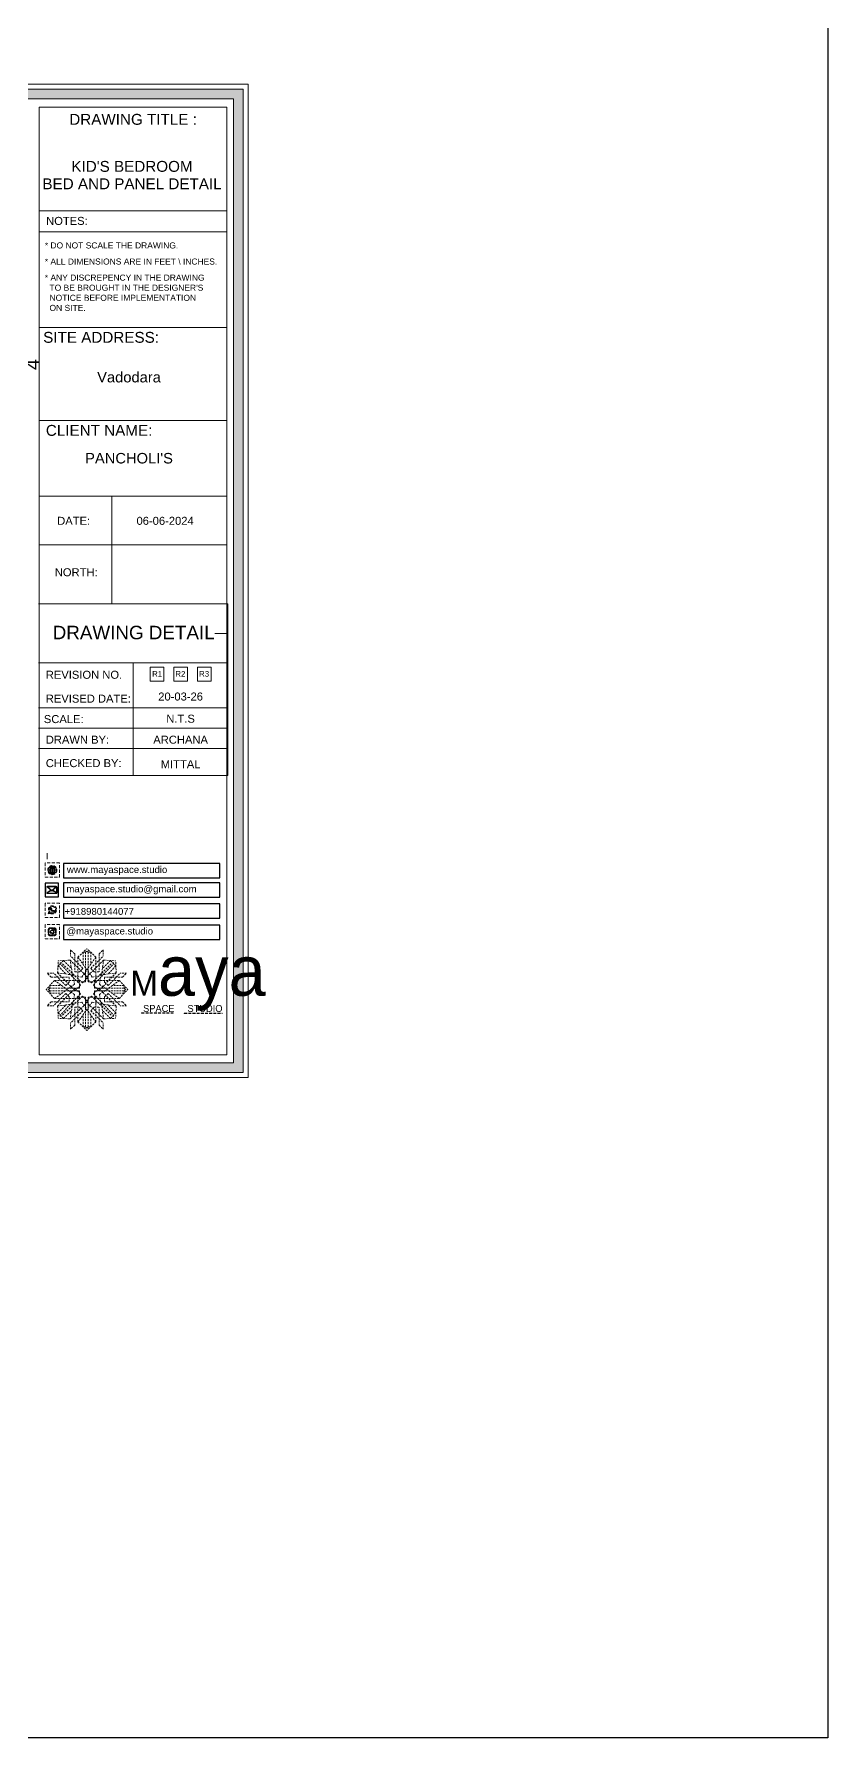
# Model space of a CAD drawing. Header units: millimetres. Extents: x 56222 to 3066687, y -650199 to -121287.
# Drawn here: x 135209 to 135377.5, y -183118.6 to -182757 of the extents above; entities that cross this region are included whole.
import ezdxf
from ezdxf.enums import TextEntityAlignment as Align

# ---------------------------------------------------------------- set-up
doc = ezdxf.new("R2010")
doc.units = ezdxf.units.MM
doc.header["$MEASUREMENT"] = 0
doc.header["$PDMODE"] = 35
doc.linetypes.add('DASHEDX2', pattern=[1.5, 1, -0.5])
doc.layers.get('Defpoints').update_dxf_attribs({"color": 220})
for name, color, linetype, lineweight in [('Dimension', 10, 'DASHEDX2', 20), ('FURNITURE', 32, 'Continuous', 9), ('NAME PLATE', 7, 'Continuous', 25), ('wall', 7, 'Continuous', 30), ('XX~SLAB ( BEAM )~ ( DIM )', 7, 'Continuous', 9)]:
    doc.layers.add(name, color=color, linetype=linetype, lineweight=lineweight)
doc.styles.add('Arial', font='arial.ttf')
doc.styles.get("Standard").update_dxf_attribs({"font": 'arial.ttf', "height": 6})
doc.dimstyles.new('Archana', dxfattribs={"dimtxt": 3, "dimasz": 1.5, "dimexe": 0.5, "dimexo": 0.5, "dimgap": 0, "dimtad": 0, "dimzin": 0, "dimdsep": 46, "dimlunit": 4, "dimtxsty": 'Arial', "dimblk": 'OBLIQUE', "dimcen": 0, "dimdle": 1, "dimclrd": 1, "dimclre": 1, "dimclrt": 5, "dimadec": 0, "dimazin": 0, "dimtfac": 1, "dimtofl": 0, "dimtmove": 1, "dimatfit": 3, "dimfxl": 1, "dimfxlon": 1, "dimtolj": 1, "dimtzin": 0, "dimlwd": 25, "dimlwe": -1, "dimarcsym": 0})

# ---------------------------------------------------------------- blocks, each defined once
blk = doc.blocks.new('_Oblique')
at = {"layer": 'wall', "color": 0, "lineweight": -2}
blk.add_line((-0.5, -0.5), (0.5, 0.5), dxfattribs=at)
blk = doc.blocks.new('*D548')
at = {"layer": 'Defpoints', "color": 0, "lineweight": 30, "transparency": 16777216}
for p in [(135195.11, -182828.21), (135195.11, -182828.51), (135197.59, -182828.21)]:
    blk.add_point(p, dxfattribs=at)
at = {"layer": 'FURNITURE', "color": 1, "transparency": 16777216}
for p, q in [((135196.59, -182828.21), (135198.09, -182828.21)), ((135196.59, -182828.51), (135198.09, -182828.51))]:
    blk.add_line(p, q, dxfattribs=at)
at = {"layer": 'FURNITURE', "color": 1, "lineweight": 25, "transparency": 16777216}
for p, q in [((135197.59, -182829.51), (135197.59, -182827.21)), ((135197.59, -182828.36), (135206.55, -182828.14))]:
    blk.add_line(p, q, dxfattribs=at)
at = {"layer": 'FURNITURE', "color": 1, "lineweight": 25, "transparency": 16777216, "xscale": 1.5, "yscale": 1.5, "zscale": 1.5}
for p, rotation in [((135197.59, -182828.21), 90), ((135197.59, -182828.51), 270)]:
    blk.add_blockref('_Oblique', p, dxfattribs=dict(at, rotation=rotation))
at = {"layer": 'FURNITURE', "color": 5, "lineweight": 30, "transparency": 16777216, "insert": (135206.55, -182826.36), "char_height": 3, "attachment_point": 5, "rotation": 90, "style": 'Arial'}
blk.add_mtext('\\A1;{\\H1x;\\S1/4;}"', dxfattribs=at)
blk = doc.blocks.new('FSFSF')
at = {"color": 42, "lineweight": 5, "true_color": 0xe0ac11}
for p, q in [((28600.03, 143.51), (28600.03, 140.16)), ((28602.15, 141.41), (28600.03, 143.51)), ((28603.86, 139.69), (28608.58, 144.08)), ((28613.31, 139.69), (28608.58, 144.08)), ((28615.02, 141.41), (28617.14, 143.51)), ((28617.14, 143.51), (28617.14, 140.16)), ((28593.19, 131.45), (28593.54, 137.71)), ((28593.39, 135), (28594.56, 136.12)), ((28593.39, 135), (28597.6, 130.78)), ((28599.8, 138.06), (28593.54, 137.71)), ((28595.12, 136.69), (28594.53, 136.69)), ((28594.56, 136.12), (28594.56, 136.71)), ((28605.17, 124.98), (28594.56, 136.12)), ((28596.24, 137.86), (28595.12, 136.69)), ((28606.27, 126.08), (28595.12, 136.69)), ((28596.24, 137.86), (28600.47, 133.65)), ((28601.03, 130), (28599.8, 138.06)), ((28599.8, 138.05), (28608.58, 129.56)), ((28606.47, 133.76), (28600.03, 140.16)), ((28602.15, 141.41), (28602.15, 131.95)), ((28603.86, 126.58), (28603.86, 139.69)), ((28603.86, 139.69), (28608.58, 133.02)), ((28607.9, 142.22), (28606.58, 142.22)), ((28606.58, 142.22), (28606.58, 135.84)), ((28607.9, 142.22), (28608.58, 142.85)), ((28607.9, 142.22), (28607.9, 126.58)), ((28609.27, 142.22), (28608.59, 142.85)), ((28613.31, 139.69), (28608.59, 133.02)), ((28617.37, 138.05), (28608.59, 129.56)), ((28609.27, 142.22), (28609.27, 126.58)), ((28609.27, 142.22), (28610.59, 142.22)), ((28610.59, 142.22), (28610.59, 135.84)), ((28610.7, 133.76), (28617.14, 140.16)), ((28610.9, 126.08), (28622.05, 136.69)), ((28612.02, 124.98), (28622.62, 136.12)), ((28613.31, 126.58), (28613.31, 139.69)), ((28615.02, 141.41), (28615.02, 131.95)), ((28616.14, 130), (28617.37, 138.06)), ((28620.93, 137.86), (28616.7, 133.65)), ((28617.37, 138.06), (28623.63, 137.71)), ((28623.8, 135), (28619.59, 130.78)), ((28620.93, 137.86), (28622.05, 136.69)), ((28622.05, 136.69), (28622.64, 136.69)), ((28622.62, 136.12), (28622.62, 136.71)), ((28623.8, 135), (28622.62, 136.12)), ((28624, 131.45), (28623.65, 137.71)), ((28591.56, 127.39), (28587.17, 122.66)), ((28587.73, 131.22), (28591.08, 131.22)), ((28589.84, 129.1), (28587.73, 131.22)), ((28589.84, 129.1), (28599.29, 129.1)), ((28597.49, 124.78), (28591.08, 131.22)), ((28604.66, 127.39), (28591.56, 127.39)), ((28591.56, 127.39), (28598.23, 122.67)), ((28593.19, 131.45), (28601.69, 122.67)), ((28601.25, 130.22), (28593.19, 131.45)), ((28597.49, 124.78), (28599.29, 126.5)), ((28602.07, 125.39), (28598.23, 122.67)), ((28599.29, 126.5), (28599.29, 129.1)), ((28605.86, 129.18), (28601.03, 130)), ((28602.07, 125.39), (28601.25, 130.22)), ((28604.75, 131.95), (28602.15, 131.95)), ((28603.68, 126.54), (28603.68, 127.39)), ((28604.66, 126.54), (28603.68, 126.54)), ((28604.71, 127.57), (28603.86, 127.57)), ((28607.9, 126.58), (28603.86, 126.58)), ((28604.66, 123.35), (28604.66, 127.39)), ((28604.7, 126.58), (28604.71, 127.57)), ((28606.47, 133.76), (28604.75, 131.95)), ((28605.86, 129.18), (28608.58, 133.02)), ((28606.27, 126.08), (28608.58, 128.27)), ((28607.9, 128.92), (28608.58, 129.56)), ((28607.9, 128.92), (28608.58, 128.27)), ((28611.31, 129.18), (28608.59, 133.02)), ((28609.27, 128.92), (28608.59, 129.56)), ((28609.27, 128.92), (28608.59, 128.27)), ((28610.9, 126.08), (28608.59, 128.27)), ((28609.27, 126.58), (28613.31, 126.58)), ((28610.7, 133.76), (28612.42, 131.95)), ((28611.31, 129.18), (28616.14, 130)), ((28612.42, 131.95), (28615.02, 131.95)), ((28612.46, 126.58), (28612.46, 127.57)), ((28612.46, 127.57), (28613.31, 127.57)), ((28612.52, 123.35), (28612.52, 127.39)), ((28612.52, 127.39), (28625.63, 127.39)), ((28612.52, 126.54), (28613.51, 126.54)), ((28613.51, 126.54), (28613.51, 127.39)), ((28615.12, 125.39), (28615.94, 130.22)), ((28615.12, 125.39), (28618.96, 122.67)), ((28623.99, 131.45), (28615.5, 122.67)), ((28615.94, 130.22), (28624, 131.45)), ((28627.34, 129.1), (28617.89, 129.1)), ((28617.89, 126.5), (28617.89, 129.1)), ((28619.7, 124.78), (28617.89, 126.5)), ((28625.63, 127.39), (28618.96, 122.67)), ((28619.7, 124.78), (28626.1, 131.22)), ((28625.63, 127.39), (28630.02, 122.66)), ((28629.45, 131.22), (28626.1, 131.22)), ((28627.34, 129.1), (28629.45, 131.22)), ((28591.56, 117.94), (28587.17, 122.66)), ((28589.03, 123.35), (28588.4, 122.67)), ((28589.03, 121.98), (28588.4, 122.65)), ((28589.03, 123.35), (28589.03, 124.67)), ((28589.03, 124.67), (28595.4, 124.67)), ((28589.03, 123.35), (28604.66, 123.35)), ((28589.03, 121.98), (28604.66, 121.98)), ((28589.03, 121.98), (28589.03, 120.66)), ((28589.03, 120.66), (28595.4, 120.66)), ((28597.49, 120.54), (28591.08, 114.11)), ((28591.56, 117.94), (28598.23, 122.65)), ((28604.66, 117.94), (28591.56, 117.94)), ((28593.19, 113.88), (28601.69, 122.65)), ((28605.17, 120.35), (28594.56, 109.2)), ((28606.27, 119.15), (28595.12, 108.54)), ((28597.49, 120.54), (28599.29, 118.83)), ((28602.07, 119.94), (28598.23, 122.65)), ((28599.29, 118.83), (28599.29, 116.23)), ((28602.07, 119.94), (28601.25, 115.1)), ((28602.33, 123.35), (28601.69, 122.67)), ((28602.33, 121.98), (28601.69, 122.65)), ((28602.33, 123.35), (28602.97, 122.67)), ((28602.33, 121.98), (28602.97, 122.65)), ((28605.17, 124.98), (28602.97, 122.67)), ((28605.17, 120.35), (28602.97, 122.65)), ((28604.66, 118.78), (28603.68, 118.78)), ((28603.68, 118.78), (28603.68, 117.94)), ((28607.9, 118.65), (28603.86, 118.65)), ((28603.86, 118.65), (28603.86, 105.54)), ((28604.71, 117.66), (28603.86, 117.66)), ((28604.66, 121.98), (28604.66, 117.94)), ((28604.7, 118.65), (28604.71, 117.66)), ((28606.27, 119.15), (28608.58, 116.96)), ((28607.9, 103.01), (28607.9, 118.65)), ((28607.9, 116.31), (28608.58, 116.96)), ((28610.9, 119.15), (28608.59, 116.96)), ((28609.27, 116.31), (28608.59, 116.96)), ((28609.27, 118.65), (28613.31, 118.65)), ((28609.27, 103.01), (28609.27, 118.65)), ((28610.9, 119.15), (28622.05, 108.54)), ((28612.02, 124.98), (28614.21, 122.67)), ((28612.02, 120.35), (28614.21, 122.65)), ((28612.02, 120.35), (28622.62, 109.2)), ((28612.46, 118.65), (28612.46, 117.66)), ((28612.46, 117.66), (28613.31, 117.66)), ((28628.16, 123.35), (28612.52, 123.35)), ((28612.52, 121.98), (28612.52, 117.94)), ((28628.16, 121.98), (28612.52, 121.98)), ((28612.52, 118.78), (28613.51, 118.78)), ((28612.52, 117.94), (28625.63, 117.94)), ((28613.31, 118.65), (28613.31, 105.54)), ((28613.51, 118.78), (28613.51, 117.94)), ((28614.85, 123.35), (28614.21, 122.67)), ((28614.85, 121.98), (28614.21, 122.65)), ((28614.85, 123.35), (28615.5, 122.67)), ((28614.85, 121.98), (28615.5, 122.65)), ((28615.12, 119.94), (28618.96, 122.65)), ((28615.12, 119.94), (28615.94, 115.1)), ((28623.99, 113.88), (28615.5, 122.65)), ((28619.7, 120.54), (28617.89, 118.83)), ((28617.89, 118.83), (28617.89, 116.23)), ((28625.63, 117.94), (28618.96, 122.65)), ((28619.7, 120.54), (28626.1, 114.11)), ((28628.16, 124.67), (28621.78, 124.67)), ((28628.16, 120.66), (28621.78, 120.66)), ((28625.63, 117.94), (28630.02, 122.66)), ((28628.16, 123.35), (28628.16, 124.67)), ((28628.16, 123.35), (28628.78, 122.67)), ((28628.16, 121.98), (28628.78, 122.65)), ((28628.16, 121.98), (28628.16, 120.66)), ((28589.84, 116.23), (28587.73, 114.11)), ((28587.73, 114.11), (28591.08, 114.11)), ((28589.84, 116.23), (28599.29, 116.23)), ((28601.25, 115.1), (28593.19, 113.87)), ((28593.19, 113.87), (28593.54, 107.62)), ((28593.39, 110.32), (28597.6, 114.55)), ((28593.39, 110.32), (28594.56, 109.2)), ((28599.8, 107.17), (28593.54, 107.52)), ((28595.12, 108.54), (28594.53, 108.54)), ((28594.56, 109.2), (28594.56, 108.61)), ((28596.24, 107.37), (28595.12, 108.54)), ((28596.24, 107.37), (28600.47, 111.58)), ((28599.8, 107.17), (28608.58, 115.67)), ((28601.03, 115.23), (28599.8, 107.17)), ((28606.47, 111.47), (28600.03, 105.07)), ((28605.86, 116.05), (28601.03, 115.23)), ((28602.15, 103.82), (28602.15, 113.27)), ((28604.75, 113.27), (28602.15, 113.27)), ((28603.86, 105.54), (28608.58, 112.21)), ((28606.47, 111.47), (28604.75, 113.27)), ((28605.86, 116.05), (28608.58, 112.21)), ((28606.58, 103.01), (28606.58, 109.38)), ((28607.9, 116.31), (28608.58, 115.67)), ((28609.27, 116.31), (28608.59, 115.67)), ((28611.31, 116.05), (28608.59, 112.21)), ((28617.37, 107.17), (28608.59, 115.67)), ((28613.31, 105.54), (28608.59, 112.21)), ((28610.59, 103.01), (28610.59, 109.38)), ((28610.7, 111.47), (28612.42, 113.27)), ((28610.7, 111.47), (28617.14, 105.07)), ((28611.31, 116.05), (28616.14, 115.23)), ((28612.42, 113.27), (28615.02, 113.27)), ((28615.02, 103.82), (28615.02, 113.27)), ((28615.94, 115.1), (28624, 113.87)), ((28616.14, 115.23), (28617.37, 107.17)), ((28620.93, 107.37), (28616.7, 111.58)), ((28617.37, 107.17), (28623.63, 107.52)), ((28627.34, 116.23), (28617.89, 116.23)), ((28623.8, 110.32), (28619.59, 114.55)), ((28620.93, 107.37), (28622.05, 108.54)), ((28622.05, 108.54), (28622.64, 108.54)), ((28623.8, 110.32), (28622.62, 109.2)), ((28622.62, 109.2), (28622.62, 108.61)), ((28624, 113.87), (28623.65, 107.62)), ((28629.45, 114.11), (28626.1, 114.11)), ((28627.34, 116.23), (28629.45, 114.11)), ((28600.03, 101.71), (28600.03, 105.07)), ((28602.15, 103.82), (28600.03, 101.71)), ((28603.86, 105.54), (28608.58, 101.15)), ((28607.9, 103.01), (28606.58, 103.01)), ((28607.9, 103.01), (28608.58, 102.38)), ((28613.31, 105.54), (28608.58, 101.15)), ((28609.27, 103.01), (28608.59, 102.38)), ((28609.27, 103.01), (28610.59, 103.01)), ((28615.02, 103.82), (28617.14, 101.71)), ((28617.14, 101.71), (28617.14, 105.07))]:
    blk.add_line(p, q, dxfattribs=at)
blk = doc.blocks.new('hgwg')
at = {"layer": 'Dimension', "true_color": 0xd39e00}
h = blk.add_hatch(color=42, dxfattribs=at)
h.dxf.hatch_style = 1
h.paths.add_polyline_path([(27505.71, 45.05), (27494.27, 45.05), (27494.27, 44.9), (27505.71, 44.9)])
h = blk.add_hatch(color=42, dxfattribs=at)
h.dxf.hatch_style = 1
h.paths.add_polyline_path([(27523.3, 44.9), (27509.68, 44.9), (27509.68, 44.75), (27523.3, 44.75)])
at = {"layer": 'Dimension', "color": 42, "true_color": 0xd39e00}
for p, q in [((27494.27, 45.05), (27505.71, 45.05)), ((27494.27, 44.9), (27494.27, 45.05)), ((27494.27, 44.9), (27505.71, 44.9)), ((27505.71, 45.05), (27505.71, 44.9)), ((27509.68, 44.9), (27523.3, 44.9)), ((27509.68, 44.9), (27509.68, 44.75)), ((27509.68, 44.75), (27523.3, 44.75)), ((27523.3, 44.75), (27523.3, 44.9))]:
    blk.add_line(p, q, dxfattribs=at)
at = {"layer": 'Dimension', "color": 42, "true_color": 0xd39e00, "attachment_point": 1}
for s, width, insert, char_height in [('{\\fCinzel|b0|i0|c0|p2;\\H1.5x;M\\fAmsterdam One|b0|i0|c0|p2;\\H2x;aya}', 85.3277, (27490.17, 69.17), 6), ('{\\fCinzel|b0|i0|c0|p0;SPACE     STUDIO}', 66.129, (27494.83, 47.86), 2.5)]:
    blk.add_mtext_dynamic_manual_height_columns(s, width=width, gutter_width=30, heights=[0], dxfattribs=dict(at, insert=insert, char_height=char_height))
blk = doc.blocks.new('QEGW4TG')
at = {"layer": 'Dimension', "true_color": 0x000000}
h = blk.add_hatch(color=18, dxfattribs=at)
h.dxf.hatch_style = 1
h.paths.add_polyline_path([(2.69, 1.93, 0.170513), (2.95, 1.97, 0.190337), (3.11, 2.18, 0.316231), (3.07, 2.28), (2.79, 2.37, 0.273721), (2.69, 2.34, 0.040749), (2.63, 2.27, -0.441282), (2.53, 2.25, -0.11828), (2.06, 2.64, -0.441282), (2.07, 2.74, 0.040749), (2.13, 2.81, 0.290083), (2.14, 2.92), (2.01, 3.18, 0.316231), (1.91, 3.2, 0.190337), (1.73, 3, 0.170513), (1.72, 2.74, 0.252784)], flags=0)
h.paths.add_polyline_path([(1.19, 1.98), (1.03, 1.3, 0.550912), (1.11, 1.23), (1.75, 1.39, 6.344125)])
h.paths.add_polyline_path([(1.81, 1.7), (1.4, 1.6), (1.5, 2.03, -9.071339)], flags=16)
h.paths.add_polyline_path([(3.11, 2.16, -0.17811), (2.95, 1.97, -0.170513), (2.69, 1.93, -0.252784), (1.72, 2.74, -0.170513), (1.73, 3, -0.17811), (1.89, 3.19, -0.370089), (2.01, 3.18), (2.14, 2.92, -0.307185), (2.13, 2.8, -0.041087), (2.06, 2.73, 0.321676), (2.05, 2.65, 0.126524), (2.55, 2.24, 0.312216), (2.62, 2.26, -0.041087), (2.68, 2.34, -0.290673), (2.79, 2.37), (3.07, 2.28, -0.370089)], flags=0)
h = blk.add_hatch(color=18, dxfattribs=at)
h.dxf.hatch_style = 1
h.paths.add_polyline_path([(2.79, 2.37, 0.273721), (2.69, 2.34, 0.040749), (2.63, 2.27, -0.441282), (2.53, 2.25, -0.11828), (2.06, 2.64, -0.441282), (2.07, 2.74, 0.040749), (2.13, 2.81, 0.290083), (2.14, 2.92), (2.01, 3.18, 0.316231), (1.91, 3.2, 0.190337), (1.73, 3, 0.170513), (1.72, 2.74, 0.252784), (2.69, 1.93, 0.170513), (2.95, 1.97, 0.190337), (3.11, 2.18, 0.316231), (3.07, 2.28)])
for p, q in [((1.19, 1.98), (1.03, 1.3)), ((1.1, 1.23), (1.75, 1.39)), ((1.5, 2.03), (1.4, 1.6)), ((1.4, 1.6), (1.81, 1.7)), ((2.01, 3.18), (2.14, 2.92)), ((3.07, 2.28), (2.8, 2.36))]:
    blk.add_line(p, q)
blk.add_lwpolyline([(0, 0), (4.68, 0), (4.68, 4.68), (0, 4.68)], close=True)
for centre, radius, start, end in [((1.09, 1.29), 0.0598, 164.8483, 282.1458), ((2.39, 2.56), 1.34, 241.4727, 205.6422), ((2.39, 2.56), 1.04, 235.9962, 210.8333), ((2.09, 2.87), 0.39, 159.7007, 198.4072), ((2.96, 3.23), 1.33, 201.4218, 258.1669), ((2.07, 2.87), 0.364, 118.9685, 159.3648), ((1.94, 3.12), 0.0896, 41.8985, 123.1344), ((2.11, 2.68), 0.066, 135.9932, 224.8892), ((1.67, 3.16), 0.586, 312.4617, 321.8728), ((3.12, 3.42), 1.31, 216.5455, 243.5279), ((2.05, 2.87), 0.104, 320.3924, 28.6971), ((2.57, 2.3), 0.066, 234.2482, 323.1441), ((3.11, 1.94), 0.586, 137.2645, 146.6756), ((2.76, 2.27), 0.104, 70.4402, 138.745), ((2.75, 2.31), 0.39, 260.7301, 299.4366), ((2.76, 2.29), 0.364, 299.7725, 340.1688), ((3.03, 2.2), 0.0896, 336.0029, 57.2388)]:
    blk.add_arc(centre, radius, start, end)
blk = doc.blocks.new('ASGERG')
at = {"layer": 'Dimension', "true_color": 0x000000}
h = blk.add_hatch(color=18, dxfattribs=at)
h.dxf.hatch_style = 1
h.paths.add_polyline_path([(0.99, 1.7, 0.353872), (1.69, 1.03), (2.96, 1.03, 0.353872), (3.66, 1.7), (3.66, 2.99, 0.353872), (2.96, 3.67), (1.69, 3.67, 0.353872), (0.99, 2.99)])
h.paths.add_polyline_path([(1.27, 2.97, -0.353872), (1.72, 3.4), (2.94, 3.4, -0.353872), (3.38, 2.97), (3.38, 1.72, -0.353872), (2.94, 1.3), (1.72, 1.3, -0.353872), (1.27, 1.72)], flags=16)
h.paths.add_polyline_path([(3.02, 2.35, -1), (1.64, 2.35, -1)], flags=0)
h.paths.add_polyline_path([(2.74, 2.35, -1), (1.92, 2.35, -1)], flags=0)
h.paths.add_polyline_path([(2.86, 3.02, -1), (3.19, 3.02, -1)], flags=0)
h.paths.add_polyline_path([(1.64, 2.35, 1), (3.02, 2.35, 1)], flags=0)
h = blk.add_hatch(color=18, dxfattribs=at)
h.dxf.hatch_style = 1
h.paths.add_polyline_path([(1.64, 2.35, 1), (3.02, 2.35, 1)])
h.paths.add_polyline_path([(2.74, 2.35, -1), (1.92, 2.35, -1)], flags=16)
h = blk.add_hatch(color=18, dxfattribs=at)
h.dxf.hatch_style = 1
h.paths.add_polyline_path([(3.19, 3.02, 1), (2.86, 3.02, 1)])
for p, q in [((0.99, 2.99), (0.99, 1.7)), ((1.27, 2.97), (1.27, 1.72)), ((1.69, 3.67), (2.96, 3.67)), ((1.69, 1.03), (2.96, 1.03)), ((2.94, 3.4), (1.72, 3.4)), ((2.94, 1.3), (1.72, 1.3)), ((3.38, 2.97), (3.38, 1.72)), ((3.66, 2.99), (3.66, 1.7))]:
    blk.add_line(p, q)
blk.add_lwpolyline([(0, 0), (4.68, 0), (4.68, 4.68), (0, 4.68)], close=True)
for centre, radius in [((2.33, 2.35), 0.694), ((2.33, 2.35), 0.414), ((3.02, 3.02), 0.168)]:
    blk.add_circle(centre, radius)
for centre, radius, start, end in [((1.76, 2.89), 0.778, 94.8631, 172.8127), ((1.76, 1.8), 0.778, 187.1873, 265.1369), ((1.76, 2.91), 0.491, 94.8631, 172.8127), ((1.76, 1.78), 0.491, 187.1873, 265.1369), ((2.9, 2.91), 0.491, 7.1873, 85.1369), ((2.9, 1.78), 0.491, 274.8631, 352.8127), ((2.89, 2.89), 0.778, 7.1873, 85.1369), ((2.89, 1.8), 0.778, 274.8631, 352.8127)]:
    blk.add_arc(centre, radius, start, end)
blk = doc.blocks.new('DTGWEGEARG')
at = {"layer": 'Dimension', "true_color": 0x000000}
h = blk.add_hatch(color=18, dxfattribs=at)
h.dxf.hatch_style = 1
h.paths.add_polyline_path([(3.83, 2.34, 1), (0.85, 2.34, 1)])
h.paths.add_polyline_path([(2.51, 1.01, 0.105795), (2.96, 1.58, -0.055205), (3.3, 1.41, -0.169822)], flags=16)
h.paths.add_polyline_path([(2.41, 1.12), (2.41, 1.69, -0.058279), (2.81, 1.63, -0.103353)], flags=16)
h.paths.add_polyline_path([(2.26, 1.13, -0.101741), (1.87, 1.63, -0.057171), (2.26, 1.69)], flags=16)
h.paths.add_polyline_path([(2.17, 1.01, -0.169822), (1.38, 1.41, -0.055205), (1.72, 1.58, 0.105795)], flags=16)
h.paths.add_polyline_path([(3.02, 1.72, 0.081336), (3.13, 2.27), (3.68, 2.27, -0.152069), (3.4, 1.52, 0.05687)], flags=16)
h.paths.add_polyline_path([(2.87, 1.77, 0.061945), (2.41, 1.84), (2.41, 2.27), (2.98, 2.27, -0.081344)], flags=16)
h.paths.add_polyline_path([(2.26, 1.84, 0.060923), (1.8, 1.77, -0.081344), (1.7, 2.27), (2.26, 2.27)], flags=16)
h.paths.add_polyline_path([(1.66, 1.72, 0.05687), (1.28, 1.52, -0.152069), (1, 2.27), (1.55, 2.27, 0.081336)], flags=16)
h.paths.add_polyline_path([(2.41, 2.42), (2.41, 2.83, 0.061945), (2.87, 2.91, -0.080009), (2.98, 2.42)], flags=16)
h.paths.add_polyline_path([(3.13, 2.42, 0.080116), (3.02, 2.96, 0.05687), (3.4, 3.16, 0.028258), (3.3, 3.27, -0.055205), (2.96, 3.1, 0.105795), (2.51, 3.67, -0.36029), (3.68, 2.42)], flags=16)
h.paths.add_polyline_path([(2.26, 2.42), (1.7, 2.42, -0.080009), (1.8, 2.91, 0.060923), (2.26, 2.84)], flags=16)
h.paths.add_polyline_path([(1.55, 2.42), (1, 2.42, -0.150466), (1.28, 3.16, 0.05687), (1.66, 2.96, 0.080116)], flags=16)
h.paths.add_polyline_path([(2.41, 2.98), (2.41, 3.56, -0.103353), (2.81, 3.05, -0.058279)], flags=16)
h.paths.add_polyline_path([(2.26, 2.99, -0.057171), (1.87, 3.05, -0.101741), (2.26, 3.55)], flags=16)
h.paths.add_polyline_path([(1.72, 3.1, -0.055205), (1.38, 3.27, -0.169822), (2.17, 3.67, 0.105795)], flags=16)
blk.add_lwpolyline([(0, 0), (4.68, 0), (4.68, 4.68), (0, 4.68)], close=True)
at = {"layer": 'Dimension', "color": 18, "true_color": 0x000000}
for p, q in [((1, 2.42), (1.55, 2.42)), ((1, 2.27), (1.55, 2.27)), ((1.7, 2.42), (2.26, 2.42)), ((1.7, 2.27), (2.26, 2.27)), ((2.26, 3.55), (2.26, 2.99)), ((2.26, 2.84), (2.26, 2.42)), ((2.26, 2.27), (2.26, 1.84)), ((2.26, 1.69), (2.26, 1.13)), ((2.41, 3.56), (2.41, 2.98)), ((2.41, 2.83), (2.41, 2.42)), ((2.41, 2.42), (2.98, 2.42)), ((2.41, 2.27), (2.98, 2.27)), ((2.41, 2.27), (2.41, 1.84)), ((2.41, 1.69), (2.41, 1.12)), ((3.13, 2.42), (3.68, 2.42)), ((3.13, 2.27), (3.68, 2.27))]:
    blk.add_line(p, q, dxfattribs=at)
blk.add_circle((2.34, 2.34), 1.49, dxfattribs=at)
for centre, radius, start, end in [((2.34, 2.34), 1.34, 142.3819, 176.6093), ((2.34, 2.34), 1.34, 183.0315, 217.6181), ((2.34, 4.74), 1.9, 236.1399, 249.1595), ((2.34, -0.06), 1.9, 110.8405, 123.8601), ((2.34, 2.34), 1.34, 97.3549, 135.9073), ((2.34, 4.74), 1.75, 236.7417, 249.3811), ((2.34, -0.06), 1.75, 110.6189, 123.2583), ((2.34, 2.34), 1.34, 224.0927, 262.6451), ((3.28, 2.34), 1.73, 159.0567, 177.3789), ((3.28, 2.34), 1.73, 182.3435, 200.9433), ((3.28, 2.34), 1.58, 158.8325, 177.1302), ((3.28, 2.34), 1.58, 182.5658, 201.1675), ((3.28, 2.34), 1.73, 129.9301, 154.0867), ((3.28, 2.34), 1.73, 205.9133, 230.0699), ((2.34, 4.74), 1.9, 253.6799, 267.6253), ((2.34, -0.06), 1.9, 92.3747, 106.3201), ((3.28, 2.34), 1.58, 130.1073, 153.3446), ((2.34, 4.74), 1.75, 254.3336, 267.422), ((2.34, -0.06), 1.75, 92.578, 105.6664), ((3.28, 2.34), 1.58, 206.6554, 229.8927), ((1.4, 2.34), 1.58, 26.6554, 50.2584), ((2.34, 4.74), 1.75, 272.3248, 285.6664), ((2.34, 4.74), 1.9, 272.1415, 286.3201), ((2.34, -0.06), 1.9, 73.6799, 87.8585), ((2.34, -0.06), 1.75, 74.3336, 87.6752), ((1.4, 2.34), 1.58, 309.7416, 333.3446), ((2.34, 2.34), 1.34, 3.3907, 82.6451), ((1.4, 2.34), 1.73, 25.9133, 50.0699), ((1.4, 2.34), 1.73, 309.9301, 334.0867), ((2.34, 2.34), 1.34, 277.3549, 315.9073), ((1.4, 2.34), 1.58, 2.8698, 21.1675), ((1.4, 2.34), 1.58, 338.8325, 357.4342), ((2.34, 4.74), 1.75, 290.6189, 303.2583), ((2.34, -0.06), 1.75, 56.7417, 69.3811), ((2.34, 4.74), 1.9, 290.8405, 303.8601), ((1.4, 2.34), 1.73, 2.6211, 20.9433), ((1.4, 2.34), 1.73, 339.0567, 357.6565), ((2.34, -0.06), 1.9, 56.1399, 69.1595), ((2.34, 2.34), 1.34, 322.3819, 356.9685)]:
    blk.add_arc(centre, radius, start, end, dxfattribs=at)

msp = doc.modelspace()

# ---------------------------------------------------------------- hatches: boundary and pattern name
at = {"layer": 'Dimension', "linetype": 'Continuous', "true_color": 0xd39e00}
h = msp.add_hatch(color=42, dxfattribs=at)
h.paths.add_polyline_path([(134956.886, -182768.677), (134956.886, -182977.381), (135253.393, -182977.381), (135253.393, -182768.677)])
h.paths.add_polyline_path([(134958.967, -182770.758), (135251.312, -182770.758), (135251.312, -182975.3), (134958.967, -182975.3)], flags=16)
at = {"layer": 'Dimension', "true_color": 0x000000}
h = msp.add_hatch(color=18, dxfattribs=at)
h.dxf.hatch_style = 1
h.paths.add_polyline_path([(135213.645, -182939.397, 0.4142136), (135213.866, -182939.176), (135213.866, -182938.071, 0.4142136), (135213.645, -182937.85), (135211.89, -182937.85, 0.4142136), (135211.669, -182938.071), (135211.669, -182939.176, 0.4142136), (135211.89, -182939.397)])
h.paths.add_polyline_path([(135212.931, -182938.731), (135213.743, -182939.273, -0.1989124), (135213.645, -182939.314), (135211.89, -182939.314, -0.1989124), (135211.792, -182939.273), (135212.605, -182938.731), (135212.768, -182938.884)], flags=16)
h.paths.add_polyline_path([(135212.768, -182938.77), (135211.874, -182937.934, -0.0287833), (135211.89, -182937.933), (135213.645, -182937.933, -0.0287833), (135213.661, -182937.934)], flags=16)
h.paths.add_polyline_path([(135212.993, -182938.673), (135213.742, -182937.972, -0.2024819), (135213.783, -182938.071), (135213.783, -182939.176, -0.043076), (135213.781, -182939.199)], flags=16)
h.paths.add_polyline_path([(135212.543, -182938.673), (135211.754, -182939.199, -0.043076), (135211.752, -182939.176), (135211.752, -182938.071, -0.2024819), (135211.794, -182937.972)], flags=16)

# ---------------------------------------------------------------- linework, layer by layer
at = {"color": 18, "true_color": 0x000000}
for points in [[(135215.22, -182936.027), (135248.443, -182936.027), (135248.443, -182932.991), (135215.22, -182932.991)], [(135215.22, -182940.172), (135248.443, -182940.172), (135248.443, -182937.135), (135215.22, -182937.135)], [(135215.235, -182944.592), (135248.443, -182944.592), (135248.443, -182941.556), (135215.235, -182941.556)], [(135215.22, -182949.119), (135248.443, -182949.119), (135248.443, -182946.082), (135215.22, -182946.082)]]:
    msp.add_lwpolyline(points, close=True, dxfattribs=at)
msp.add_lwpolyline([(135211.322, -182940.103), (135214.21, -182940.103), (135214.21, -182937.216), (135211.322, -182937.216)], close=True)
at = {"layer": 'Dimension', "color": 42, "linetype": 'Continuous', "true_color": 0xd39e00}
for p, q in [((135249.903, -182794.485), (135210.062, -182794.485)), ((135249.903, -182798.974), (135210.062, -182798.974)), ((135249.903, -182819.223), (135210.062, -182819.223)), ((135249.903, -182838.971), (135210.062, -182838.971)), ((135249.903, -182855.063), (135210.062, -182855.063)), ((135225.477, -182855.063), (135225.477, -182877.935)), ((135249.903, -182865.416), (135210.062, -182865.416)), ((135250.145, -182877.935), (135209.938, -182877.935)), ((135250.145, -182877.935), (135250.145, -182914.352)), ((135247.372, -182884.178), (135250.145, -182884.178)), ((135209.938, -182890.421), (135250.145, -182890.421)), ((135230.042, -182914.352), (135230.042, -182890.421)), ((135250.145, -182899.993), (135209.938, -182899.993)), ((135250.145, -182904.305), (135209.938, -182904.305)), ((135250.145, -182908.616), (135209.938, -182908.616)), ((135209.938, -182914.352), (135250.145, -182914.352))]:
    msp.add_line(p, q, dxfattribs=at)
at = {"layer": 'Dimension', "color": 18, "linetype": 'Continuous', "true_color": 0x000000}
for p, q in [((135211.752, -182930.953), (135211.752, -182932.058)), ((135211.794, -182937.972), (135212.543, -182938.673)), ((135211.874, -182937.934), (135212.768, -182938.77)), ((135211.89, -182937.85), (135213.645, -182937.85)), ((135211.89, -182937.933), (135213.645, -182937.933)), ((135212.768, -182938.77), (135213.661, -182937.934)), ((135212.993, -182938.673), (135213.742, -182937.972)), ((135213.783, -182938.071), (135213.783, -182939.176)), ((135213.866, -182938.071), (135213.866, -182939.176)), ((135211.754, -182939.199), (135212.543, -182938.673)), ((135211.792, -182939.273), (135212.605, -182938.731)), ((135211.89, -182939.314), (135213.645, -182939.314)), ((135211.89, -182939.397), (135213.645, -182939.397)), ((135212.605, -182938.731), (135212.768, -182938.884)), ((135212.768, -182938.884), (135212.931, -182938.731)), ((135213.743, -182939.273), (135212.931, -182938.731)), ((135213.781, -182939.199), (135212.993, -182938.673))]:
    msp.add_line(p, q, dxfattribs=at)
at = {"layer": 'Dimension', "color": 42, "linetype": 'Continuous', "true_color": 0xd39e00}
for points in [[(134955.846, -182767.636), (135254.434, -182767.636), (135254.434, -182978.421), (134955.846, -182978.421)], [(134956.886, -182768.677), (135253.393, -182768.677), (135253.393, -182977.381), (134956.886, -182977.381)], [(134958.967, -182770.758), (135251.312, -182770.758), (135251.312, -182975.3), (134958.967, -182975.3)], [(135233.6, -182891.347), (135236.534, -182891.347), (135236.534, -182894.281), (135233.6, -182894.281)], [(135238.626, -182891.347), (135241.56, -182891.347), (135241.56, -182894.281), (135238.626, -182894.281)], [(135243.652, -182891.347), (135246.586, -182891.347), (135246.586, -182894.281), (135243.652, -182894.281)]]:
    msp.add_lwpolyline(points, close=True, dxfattribs=at)
at = {"layer": 'Dimension', "color": 42, "linetype": 'ByBlock', "true_color": 0xd39e00}
msp.add_lwpolyline([(135210.062, -182973.587), (135210.062, -182772.47), (135249.903, -182772.47), (135249.903, -182973.587)], close=True, dxfattribs=at)
at = {"layer": 'Dimension', "color": 18, "true_color": 0x000000}
for centre, radius, start, end in [((135211.89, -182930.953), 0.138, 134.21354, 180), ((135211.89, -182932.058), 0.138, 180, 189.86619), ((135211.89, -182938.071), 0.221, 90, 180), ((135211.89, -182938.071), 0.138, 90, 96.59481), ((135213.645, -182938.071), 0.221, 0, 90), ((135213.645, -182938.071), 0.138, 83.40519, 90), ((135213.645, -182938.071), 0.138, 0, 45.78646), ((135211.89, -182939.176), 0.221, 180, 270), ((135211.89, -182939.176), 0.138, 224.99995, 270), ((135213.645, -182939.176), 0.221, 270, 0), ((135213.645, -182939.176), 0.138, 270, 315.00005), ((135213.645, -182939.176), 0.138, 350.13381, 0)]:
    msp.add_arc(centre, radius, start, end, dxfattribs=at)
at = {"layer": 'XX~SLAB ( BEAM )~ ( DIM )', "color": 3, "lineweight": 30}
msp.add_lwpolyline([(134303.787, -182632.016), (135377.463, -182632.016), (135377.463, -183118.597), (134303.787, -183118.597)], close=True, dxfattribs=at)

# ---------------------------------------------------------------- block references
at = {"layer": 'Dimension', "color": 42, "true_color": 0xd39e00}
for name, p, xscale, yscale, zscale in [('DTGWEGEARG', (135211.338, -182935.936), 0.6491185059516584, 0.6491185059516584, 0.6491185059516584), ('QEGW4TG', (135211.354, -182944.501), 0.6491185059516584, 0.6491185059516584, 0.6491185059516584), ('ASGERG', (135211.338, -182949.028), 0.6491185059516584, 0.6491185059516584, 0.6491185059516584), ('FSFSF', (123667.048, -183009.28), 0.4038356122055321, 0.4038356122055321, 0.4038356122055321), ('hgwg', (119028.491, -182991.25), 0.5893339651733481, 0.5893339651733481, 0.5893339651733481)]:
    msp.add_blockref(name, p, dxfattribs=dict(at, xscale=xscale, yscale=yscale, zscale=zscale))

# ---------------------------------------------------------------- texts
at = {"color": 18, "true_color": 0x000000, "char_height": 1.4514, "attachment_point": 1}
for s, width, gutter_width, insert in [('www.mayaspace.studio', 9.74684, 8.153, (135215.969, -182933.584)), ('mayaspace.studio@gmail.com', 6.08076, 5.086, (135215.854, -182937.678)), ('+918980144077', 23.71212, 5.086, (135215.478, -182942.453)), ('@mayaspace.studio', 6.08076, 5.086, (135215.854, -182946.625))]:
    msp.add_mtext_dynamic_manual_height_columns(s, width=width, gutter_width=gutter_width, heights=[0], dxfattribs=dict(at, insert=insert))
at = {"layer": 'NAME PLATE', "style": 'Arial'}
for s, height, p in [('DRAWING TITLE : ', 2.31139, (135230.455, -182776.234)), ("KID'S BEDROOM", 2.31139, (135229.774, -182786.214)), ('BED AND PANEL DETAIL', 2.31139, (135229.784, -182789.917)), ('NOTES:', 1.6983, (135215.972, -182797.479)), ('SITE ADDRESS:', 2.31139, (135223.219, -182822.497)), ('Vadodara', 2.2344, (135229.147, -182830.909)), ('CLIENT NAME:', 2.31139, (135222.798, -182842.246)), ("PANCHOLI'S", 2.2344, (135229.147, -182848.114)), ('DATE:', 1.6983, (135217.396, -182861.134)), ('06-06-2024', 1.6983, (135236.805, -182861.134)), ('NORTH:', 1.6983, (135217.938, -182872.052)), ('DRAWING DETAIL', 2.85763, (135230.136, -182885.418)), ('REVISION NO.', 1.69831, (135219.589, -182893.806)), ('REVISED DATE: ', 1.69831, (135220.842, -182898.869)), ('SCALE:', 1.6983, (135215.289, -182903.213)), ('DRAWN BY:', 1.6983, (135218.204, -182907.577)), ('ARCHANA', 1.6983, (135240.093, -182907.584)), ('CHECKED BY:', 1.69831, (135219.524, -182912.559)), ('MITTAL', 1.6983, (135240.093, -182912.785))]:
    msp.add_text(s, height=height, dxfattribs=at).set_placement(p, align=Align.CENTER)
for s, p in [('R1', (135234.05, -182893.367)), ('R2', (135238.967, -182893.367))]:
    msp.add_text(s, height=1.1972, dxfattribs=at).set_placement(p)
at = {"layer": 'NAME PLATE', "char_height": 1.28448, "width": 49.62615, "attachment_point": 1, "style": 'Arial'}
for s, insert in [('* DO NOT SCALE THE DRAWING.', (135211.278, -182801.196)), ('* ALL DIMENSIONS ARE IN FEET \\\\ INCHES.', (135211.278, -182804.612)), ("* ANY DISCREPENCY IN THE DRAWING \\P  TO BE BROUGHT IN THE DESIGNER'S\\P  NOTICE BEFORE IMPLEMENTATION \\P  ON SITE.", (135211.278, -182808.028))]:
    msp.add_mtext(s, dxfattribs=dict(at, insert=insert))
at = {"layer": 'NAME PLATE', "lineweight": 0, "attachment_point": 2, "style": 'Arial'}
for s, insert, char_height, width in [('R3', (135245.083, -182892.165), 1.1972, 2.33669), ('20-03-26', (135240.093, -182896.728), 1.6983, 14.71781), ('N.T.S', (135240.093, -182901.43), 1.6983, 3.31464)]:
    msp.add_mtext(s, dxfattribs=dict(at, insert=insert, char_height=char_height, width=width))

# ---------------------------------------------------------------- dimensions: what is measured, and where the dimension line sits
at = {"layer": 'FURNITURE', "lineweight": 30}
dim = msp.add_linear_dim(base=(135197.586, -182828.215, 0), p1=(135195.113, -182828.515, 0), p2=(135195.113, -182828.215, 0), angle=90, dimstyle='Archana', dxfattribs=at)
dim.commit()
dim.dimension.update_dxf_attribs({"geometry": '*D548', "text_midpoint": (135206.548, -182828.142, 0), "dimtype": 160})

doc.saveas('drawing.dxf')
